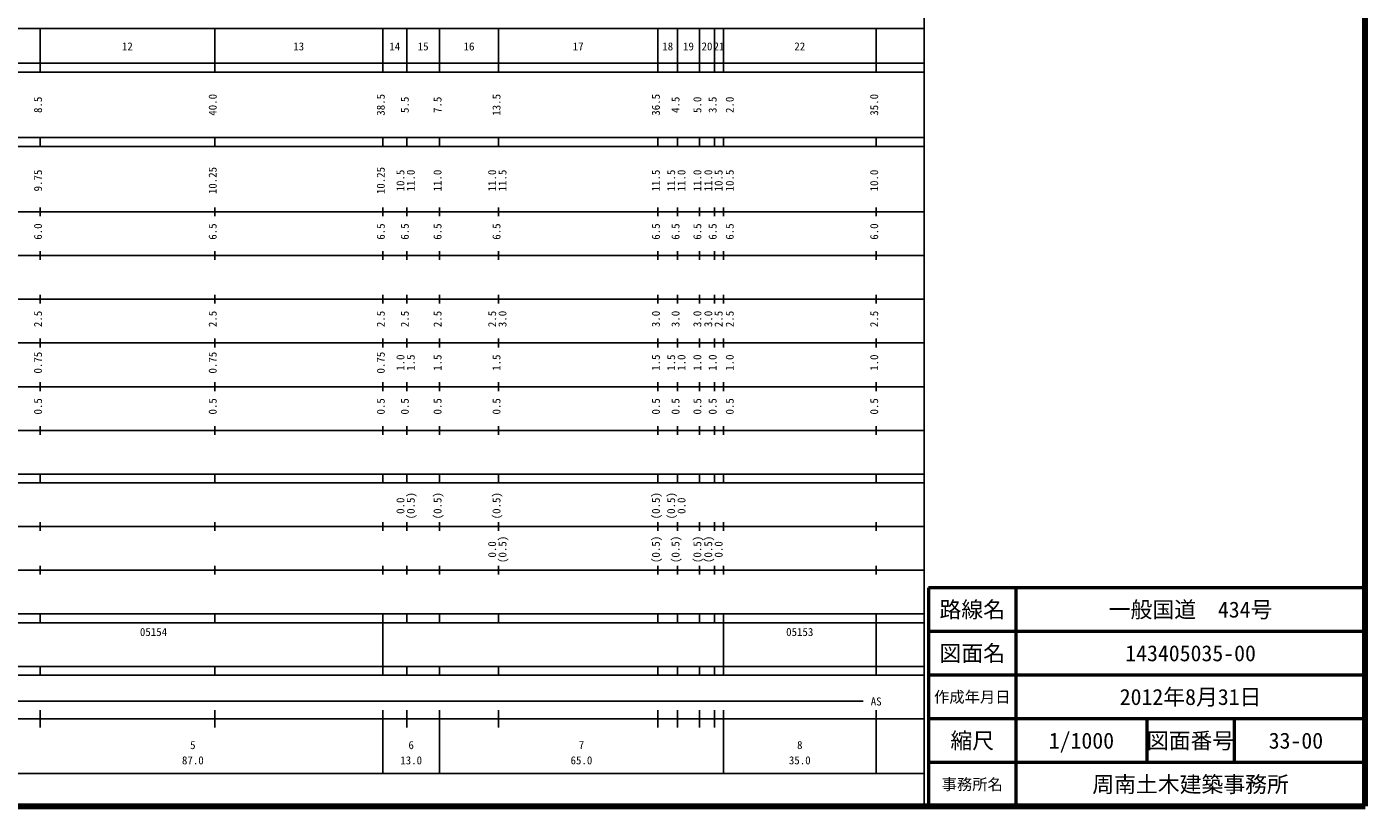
# Model space of a CAD drawing. Units: millimetres on the paper, enlarged 1000 times. Extents: x 40000 to 680000, y 20000 to 380000.
# Drawn here: x 373467 to 680000, y 20000 to 198357 of the extents above; entities that cross this region are included whole.
import ezdxf
from ezdxf.enums import TextEntityAlignment as Align

# ---------------------------------------------------------------- set-up
doc = ezdxf.new("R2010")
doc.units = ezdxf.units.MM
doc.header["$LTSCALE"] = 1000
for name, color, linetype, lineweight in [('M-TTL', 2, 'Continuous', 140), ('M-TTL-BAND', 7, 'Continuous', 25), ('M-TTL-FRAM', 2, 'Continuous', 50), ('M-TTL-LINE', 7, 'Continuous', 50)]:
    doc.layers.add(name, color=color, linetype=linetype, lineweight=lineweight)
doc.layers.add('M-TTL-TXT', color=7, linetype='Continuous')
doc.styles.add('ＭＳ ゴシック', font='')
doc.styles.get('ＭＳ ゴシック').set_extended_font_data('MS Gothic')

msp = doc.modelspace()

# ---------------------------------------------------------------- linework, layer by layer
at = {"layer": 'M-TTL'}
for p, q in [((680000, 20000), (680000, 380000)), ((40000, 20000), (680000, 20000))]:
    msp.add_line(p, q, dxfattribs=at)
at = {"layer": 'M-TTL-BAND'}
for p, q in [((579000, 20000), (579000, 370000)), ((68000, 198000), (579000, 198000)), ((376500, 188000), (376500, 198000)), ((416500, 188000), (416500, 198000)), ((455000, 188000), (455000, 198000)), ((460500, 188000), (460500, 198000)), ((468000, 188000), (468000, 198000)), ((481500, 188000), (481500, 198000)), ((518000, 188000), (518000, 198000)), ((522500, 188000), (522500, 198000)), ((527500, 188000), (527500, 198000)), ((531000, 188000), (531000, 198000)), ((533000, 188000), (533000, 198000)), ((568000, 188000), (568000, 198000)), ((40000, 190000), (579000, 190000)), ((40000, 188000), (579000, 188000)), ((40000, 173000), (579000, 173000)), ((376500, 171000), (376500, 173000)), ((416500, 171000), (416500, 173000)), ((455000, 171000), (455000, 173000)), ((460500, 171000), (460500, 173000)), ((468000, 171000), (468000, 173000)), ((481500, 171000), (481500, 173000)), ((518000, 171000), (518000, 173000)), ((522500, 171000), (522500, 173000)), ((527500, 171000), (527500, 173000)), ((531000, 171000), (531000, 173000)), ((533000, 171000), (533000, 173000)), ((568000, 171000), (568000, 173000)), ((40000, 171000), (579000, 171000)), ((376500, 155000), (376500, 157000)), ((416500, 155000), (416500, 157000)), ((455000, 155000), (455000, 157000)), ((460500, 155000), (460500, 157000)), ((468000, 155000), (468000, 157000)), ((481500, 155000), (481500, 157000)), ((518000, 155000), (518000, 157000)), ((522500, 155000), (522500, 157000)), ((527500, 155000), (527500, 157000)), ((531000, 155000), (531000, 157000)), ((533000, 155000), (533000, 157000)), ((568000, 155000), (568000, 157000)), ((40000, 156000), (579000, 156000)), ((46000, 146000), (579000, 146000)), ((376500, 145000), (376500, 147000)), ((416500, 145000), (416500, 147000)), ((455000, 145000), (455000, 147000)), ((460500, 145000), (460500, 147000)), ((468000, 145000), (468000, 147000)), ((481500, 145000), (481500, 147000)), ((518000, 145000), (518000, 147000)), ((522500, 145000), (522500, 147000)), ((527500, 145000), (527500, 147000)), ((531000, 145000), (531000, 147000)), ((533000, 145000), (533000, 147000)), ((568000, 145000), (568000, 147000)), ((52000, 136000), (579000, 136000)), ((376500, 135000), (376500, 137000)), ((416500, 135000), (416500, 137000)), ((455000, 135000), (455000, 137000)), ((460500, 135000), (460500, 137000)), ((468000, 135000), (468000, 137000)), ((481500, 135000), (481500, 137000)), ((518000, 135000), (518000, 137000)), ((522500, 135000), (522500, 137000)), ((527500, 135000), (527500, 137000)), ((531000, 135000), (531000, 137000)), ((533000, 135000), (533000, 137000)), ((568000, 135000), (568000, 137000)), ((46000, 126000), (579000, 126000)), ((376500, 125000), (376500, 127000)), ((416500, 125000), (416500, 127000)), ((455000, 125000), (455000, 127000)), ((460500, 125000), (460500, 127000)), ((468000, 125000), (468000, 127000)), ((481500, 125000), (481500, 127000)), ((518000, 125000), (518000, 127000)), ((522500, 125000), (522500, 127000)), ((527500, 125000), (527500, 127000)), ((531000, 125000), (531000, 127000)), ((533000, 125000), (533000, 127000)), ((568000, 125000), (568000, 127000)), ((376500, 115000), (376500, 117000)), ((416500, 115000), (416500, 117000)), ((455000, 115000), (455000, 117000)), ((460500, 115000), (460500, 117000)), ((468000, 115000), (468000, 117000)), ((481500, 115000), (481500, 117000)), ((518000, 115000), (518000, 117000)), ((522500, 115000), (522500, 117000)), ((527500, 115000), (527500, 117000)), ((531000, 115000), (531000, 117000)), ((533000, 115000), (533000, 117000)), ((568000, 115000), (568000, 117000)), ((52000, 116000), (579000, 116000)), ((46000, 106000), (579000, 106000)), ((376500, 105000), (376500, 107000)), ((416500, 105000), (416500, 107000)), ((455000, 105000), (455000, 107000)), ((460500, 105000), (460500, 107000)), ((468000, 105000), (468000, 107000)), ((481500, 105000), (481500, 107000)), ((518000, 105000), (518000, 107000)), ((522500, 105000), (522500, 107000)), ((527500, 105000), (527500, 107000)), ((531000, 105000), (531000, 107000)), ((533000, 105000), (533000, 107000)), ((568000, 105000), (568000, 107000)), ((40000, 96000), (579000, 96000)), ((376500, 94000), (376500, 96000)), ((416500, 94000), (416500, 96000)), ((455000, 94000), (455000, 96000)), ((460500, 94000), (460500, 96000)), ((468000, 94000), (468000, 96000)), ((481500, 94000), (481500, 96000)), ((518000, 94000), (518000, 96000)), ((522500, 94000), (522500, 96000)), ((527500, 94000), (527500, 96000)), ((531000, 94000), (531000, 96000)), ((533000, 94000), (533000, 96000)), ((568000, 94000), (568000, 96000)), ((40000, 94000), (579000, 94000)), ((49000, 84000), (579000, 84000)), ((376500, 83000), (376500, 85000)), ((416500, 83000), (416500, 85000)), ((455000, 83000), (455000, 85000)), ((460500, 83000), (460500, 85000)), ((468000, 83000), (468000, 85000)), ((481500, 83000), (481500, 85000)), ((518000, 83000), (518000, 85000)), ((522500, 83000), (522500, 85000)), ((527500, 83000), (527500, 85000)), ((531000, 83000), (531000, 85000)), ((533000, 83000), (533000, 85000)), ((568000, 83000), (568000, 85000)), ((40000, 74000), (579000, 74000)), ((376500, 73000), (376500, 75000)), ((416500, 73000), (416500, 75000)), ((455000, 73000), (455000, 75000)), ((460500, 73000), (460500, 75000)), ((468000, 73000), (468000, 75000)), ((481500, 73000), (481500, 75000)), ((518000, 73000), (518000, 75000)), ((522500, 73000), (522500, 75000)), ((527500, 73000), (527500, 75000)), ((531000, 73000), (531000, 75000)), ((533000, 73000), (533000, 75000)), ((568000, 73000), (568000, 75000)), ((40000, 64000), (579000, 64000)), ((40000, 62000), (579000, 62000)), ((376500, 62000), (376500, 64000)), ((416500, 62000), (416500, 64000)), ((455000, 62000), (455000, 64000)), ((455000, 52000), (455000, 62000)), ((460500, 62000), (460500, 64000)), ((468000, 62000), (468000, 64000)), ((481500, 62000), (481500, 64000)), ((518000, 62000), (518000, 64000)), ((522500, 62000), (522500, 64000)), ((527500, 62000), (527500, 64000)), ((531000, 62000), (531000, 64000)), ((533000, 62000), (533000, 64000)), ((533000, 52000), (533000, 62000)), ((568000, 62000), (568000, 64000)), ((568000, 52000), (568000, 62000)), ((40000, 52000), (579000, 52000)), ((40000, 50000), (579000, 50000)), ((376500, 50000), (376500, 52000)), ((416500, 50000), (416500, 52000)), ((455000, 50000), (455000, 52000)), ((460500, 50000), (460500, 52000)), ((468000, 50000), (468000, 52000)), ((481500, 50000), (481500, 52000)), ((518000, 50000), (518000, 52000)), ((522500, 50000), (522500, 52000)), ((527500, 50000), (527500, 52000)), ((531000, 50000), (531000, 52000)), ((533000, 50000), (533000, 52000)), ((568000, 50000), (568000, 52000)), ((71000, 44000), (565000, 44000)), ((40000, 40000), (579000, 40000)), ((376500, 38000), (376500, 42000)), ((416500, 38000), (416500, 42000)), ((455000, 27500), (455000, 42000)), ((460500, 38000), (460500, 42000)), ((468000, 27500), (468000, 42000)), ((481500, 38000), (481500, 42000)), ((518000, 38000), (518000, 42000)), ((522500, 38000), (522500, 42000)), ((527500, 38000), (527500, 42000)), ((531000, 38000), (531000, 42000)), ((533000, 27500), (533000, 42000)), ((568000, 27500), (568000, 42000)), ((68000, 27500), (579000, 27500))]:
    msp.add_line(p, q, dxfattribs=at)
at = {"layer": 'M-TTL-FRAM'}
for p, q in [((680000, 70000), (580000, 70000)), ((580000, 70000), (580000, 20000))]:
    msp.add_line(p, q, dxfattribs=at)
at = {"layer": 'M-TTL-LINE'}
for p, q in [((600000, 70000), (600000, 20000)), ((680000, 60000), (580000, 60000)), ((680000, 50000), (580000, 50000)), ((680000, 40000), (580000, 40000)), ((630000, 40000), (630000, 30000)), ((650000, 40000), (650000, 30000)), ((680000, 30000), (580000, 30000))]:
    msp.add_line(p, q, dxfattribs=at)

# ---------------------------------------------------------------- texts
at = {"layer": 'M-TTL-BAND', "style": 'ＭＳ ゴシック'}
for s, p in [('12', (396500, 192405)), ('13', (435750, 192405)), ('14', (457750, 192405)), ('15', (464250, 192405)), ('16', (474750, 192405)), ('17', (499750, 192405)), ('18', (520250, 192405)), ('19', (525000, 192405)), ('20', (529250, 192405)), ('21', (532000, 192405)), ('22', (550500, 192405)), ('AS', (568000, 42500)), ('5', (411500, 32523)), ('6', (461500, 32523)), ('7', (500500, 32523)), ('8', (550500, 32523)), ('87.0', (411500, 29033)), ('13.0', (461500, 29033)), ('65.0', (500500, 29033)), ('35.0', (550500, 29033))]:
    msp.add_text(s, height=1833, dxfattribs=at).set_placement(p, align=Align.BOTTOM_CENTER)
for s, p in [('8.5', (377500, 180500)), ('40.0', (417500, 180500)), ('38.5', (456000, 180500)), ('5.5', (461500, 180500)), ('7.5', (469000, 180500)), ('13.5', (482500, 180500)), ('36.5', (519000, 180500)), ('4.5', (523500, 180500)), ('5.0', (528500, 180500)), ('3.5', (532000, 180500)), ('2.0', (535917, 180500)), ('35.0', (569000, 180500)), ('10.25', (417500, 163174)), ('10.25', (456000, 163174)), ('11.0', (462870, 163174)), ('11.0', (469000, 163174)), ('11.0', (481500, 163174)), ('11.0', (524870, 163174)), ('11.0', (528500, 163174)), ('11.0', (531000, 163174)), ('10.0', (569000, 163174)), ('9.75', (377500, 163174)), ('10.5', (460500, 163174)), ('11.5', (483870, 163174)), ('11.5', (519000, 163174)), ('11.5', (522500, 163174)), ('10.5', (533370, 163174)), ('10.5', (535917, 163174)), ('6.0', (377500, 151500)), ('6.5', (417500, 151500)), ('6.5', (456000, 151500)), ('6.5', (461500, 151500)), ('6.5', (469000, 151500)), ('6.5', (482500, 151500)), ('6.5', (519000, 151500)), ('6.5', (523500, 151500)), ('6.5', (528500, 151500)), ('6.5', (532000, 151500)), ('6.5', (535917, 151500)), ('6.0', (569000, 151500)), ('2.5', (377500, 131500)), ('2.5', (417500, 131500)), ('2.5', (456000, 131500)), ('2.5', (461500, 131500)), ('2.5', (469000, 131500)), ('2.5', (481500, 131500)), ('3.0', (483870, 131500)), ('3.0', (519000, 131500)), ('3.0', (523500, 131500)), ('3.0', (528500, 131500)), ('3.0', (531000, 131500)), ('2.5', (533370, 131500)), ('2.5', (535917, 131500)), ('2.5', (569000, 131500)), ('0.75', (377500, 121500)), ('0.75', (417500, 121500)), ('0.75', (456000, 121500)), ('1.0', (460500, 121500)), ('1.5', (462870, 121500)), ('1.5', (469000, 121500)), ('1.5', (482500, 121500)), ('1.5', (519000, 121500)), ('1.5', (522500, 121500)), ('1.0', (524870, 121500)), ('1.0', (528500, 121500)), ('1.0', (532000, 121500)), ('1.0', (535917, 121500)), ('1.0', (569000, 121500)), ('0.5', (377500, 111500)), ('0.5', (417500, 111500)), ('0.5', (456000, 111500)), ('0.5', (461500, 111500)), ('0.5', (469000, 111500)), ('0.5', (482500, 111500)), ('0.5', (519000, 111500)), ('0.5', (523500, 111500)), ('0.5', (528500, 111500)), ('0.5', (532000, 111500)), ('0.5', (535917, 111500)), ('0.5', (569000, 111500)), ('0.0', (460500, 88764)), ('(0.5)', (462870, 88764)), ('(0.5)', (469000, 88764)), ('(0.5)', (482500, 88764)), ('(0.5)', (519000, 88764)), ('(0.5)', (522500, 88764)), ('0.0', (524870, 88764)), ('0.0', (481500, 78764)), ('(0.5)', (483870, 78764)), ('(0.5)', (519000, 78764)), ('(0.5)', (523500, 78764)), ('(0.5)', (528500, 78764)), ('(0.5)', (531000, 78764)), ('0.0', (533370, 78764))]:
    msp.add_text(s, height=1833, rotation=90, dxfattribs=at).set_placement(p, align=Align.BOTTOM_CENTER)
for s, p in [('05154', (399375, 58405)), ('05153', (547375, 58405))]:
    msp.add_text(s, height=1833, dxfattribs=at).set_placement(p, align=Align.BOTTOM_LEFT)
at = {"layer": 'M-TTL-TXT', "style": 'ＭＳ ゴシック'}
for s, height, p in [('路線名', 3666, (590000, 65000)), ('路線名', 3666, (590000, 65000)), ('一般国道\u3000434号', 3666, (640000, 65000)), ('図面名', 3666, (590000, 55000)), ('図面名', 3666, (590000, 55000)), ('143405035-00', 3666, (640000, 55000)), ('作成年月日', 2566, (590000, 45000)), ('作成年月日', 2566, (590000, 45000)), ('2012年8月31日', 3666, (640000, 45000)), ('縮尺', 3666, (590000, 35000)), ('縮尺', 3666, (590000, 35000)), ('1/1000', 3666, (615000, 35000)), ('図面番号', 3666, (640000, 35000)), ('図面番号', 3666, (640000, 35000)), ('33-00', 3666, (664125, 35000)), ('事務所名', 2566, (590000, 25000)), ('事務所名', 2566, (590000, 25000)), ('周南土木建築事務所', 3666, (640000, 25000))]:
    msp.add_text(s, height=height, dxfattribs=at).set_placement(p, align=Align.MIDDLE_CENTER)

doc.saveas('drawing.dxf')
